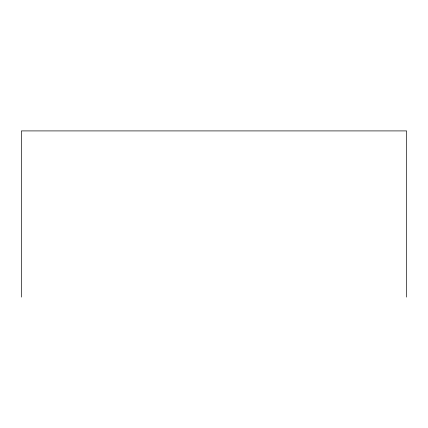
<?xml version="1.0" encoding="UTF-8"?>
<svg xmlns="http://www.w3.org/2000/svg" width="428" height="428" viewBox="0 0 428 428"><rect width="100%" height="100%" fill="white"/><g stroke="black" fill="none" stroke-linecap="round" stroke-linejoin="round"><path stroke-width="0.64" d="M406.6 297.091L406.6 130.909L21.4 130.909L21.4 297.091"/></g></svg>
